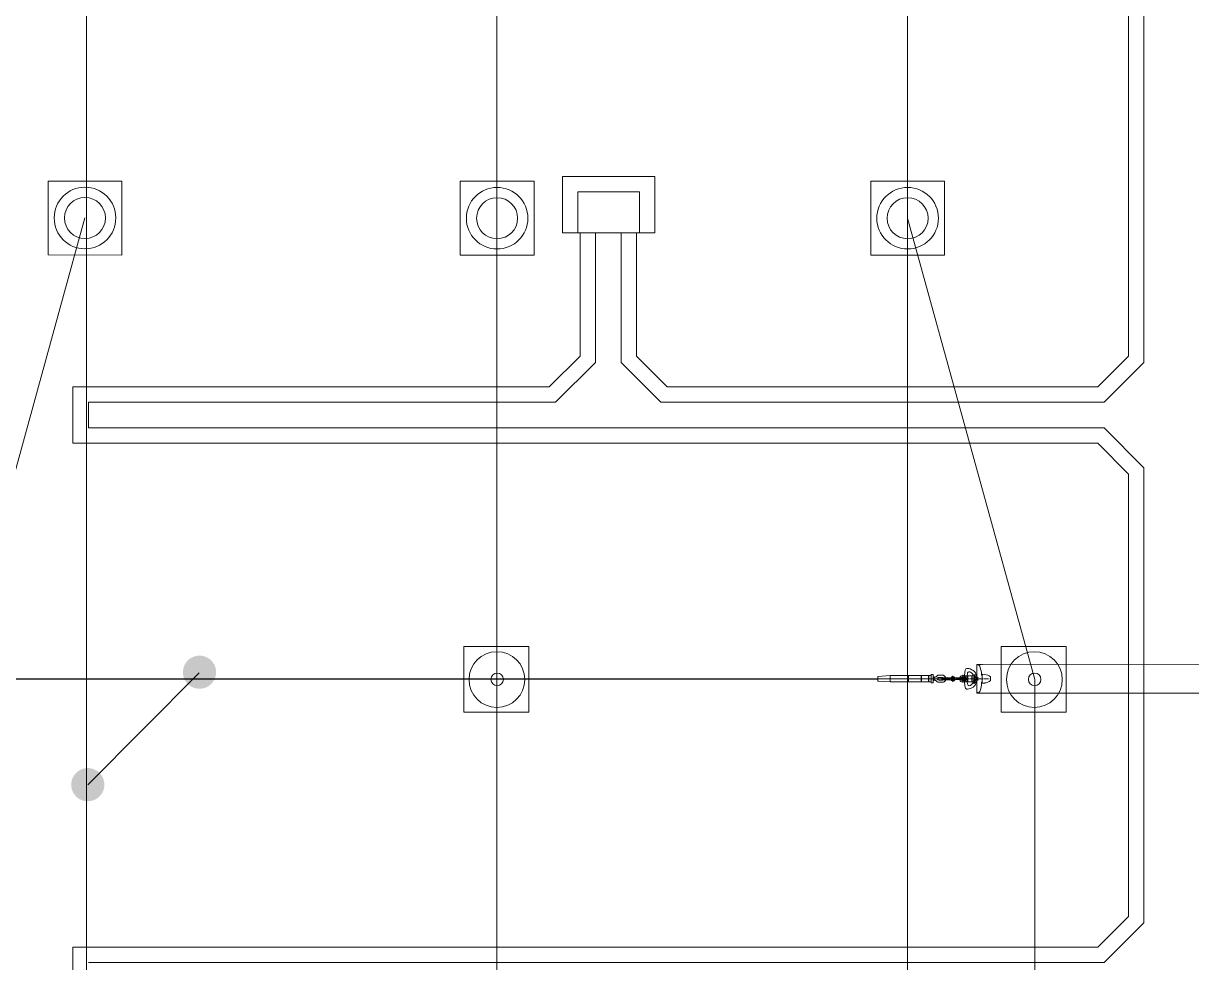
# Model space of a CAD drawing. Header units: millimetres. Extents: x 37084 to 180780, y -153145 to -16322.
# Drawn here: x 85574 to 96958, y -81011 to -71858 of the extents above; entities that cross this region are included whole.
import ezdxf

# ---------------------------------------------------------------- set-up
doc = ezdxf.new("R2010")
doc.units = ezdxf.units.MM
doc.header["$MEASUREMENT"] = 0
doc.layers.add('00', color=5, linetype='Continuous', lineweight=9)
doc.layers.add('1_Phu_kien', color=5, linetype='Continuous', lineweight=9)
doc.layers.add('1_Day dan', color=5, linetype='Continuous')
doc.layers.add('Muong cap GD nay', color=3, linetype='Continuous')

# ---------------------------------------------------------------- blocks, each defined once
blk = doc.blocks.new('S220 NC')
at = {"linetype": 'ByBlock', "lineweight": -2, "ltscale": 4500}
for points in [[(3584627, -475779), (3584687, -475776), (3584627, -475776), (3584627, -475779), (3584687, -475776), (3584687, -475779)], [(3584627, -475849), (3584687, -475846), (3584627, -475846), (3584627, -475849), (3584687, -475846), (3584687, -475849)], [(3584627, -475973), (3584687, -475971), (3584627, -475971), (3584627, -475973), (3584687, -475971), (3584687, -475973)]]:
    blk.add_hatch(color=0, dxfattribs=at).paths.add_polyline_path(points)
at = {"color": 0, "linetype": 'ByBlock', "lineweight": -2, "ltscale": 4500}
for p, q in [((3584516, -475306), (3584516, -472520)), ((3584797, -475306), (3584797, -472520)), ((3584677, -475174), (3584636, -475174)), ((3584676, -475174), (3584637, -475174)), ((3584516, -475306), (3584797, -475306))]:
    blk.add_line(p, q, dxfattribs=at)
for points in [[(3584516, -475296), (3584516, -475264)], [(3584519, -475289), (3584532, -475279), (3584547, -475270), (3584578, -475264), (3584595, -475262), (3584611, -475261)], [(3584619, -475261), (3584611, -475261)], [(3584612, -475250), (3584614, -475230)], [(3584618, -475256), (3584614, -475253), (3584613, -475250)], [(3584616, -475230), (3584618, -475215), (3584623, -475201), (3584629, -475186), (3584638, -475175), (3584642, -475173), (3584638, -475175)], [(3584695, -475256), (3584618, -475256)], [(3584623, -475256), (3584622, -475259), (3584619, -475260)], [(3584671, -475173), (3584643, -475173), (3584642, -475173), (3584643, -475173), (3584671, -475173)], [(3584657, -475185), (3584657, -475191)], [(3584657, -475197), (3584657, -475235)], [(3584657, -475241), (3584657, -475248)], [(3584657, -475253), (3584657, -475291)], [(3584671, -475173), (3584675, -475175), (3584684, -475186), (3584690, -475201), (3584695, -475215), (3584697, -475230)], [(3584695, -475260), (3584690, -475259), (3584690, -475256)], [(3584699, -475250), (3584699, -475253), (3584695, -475256)], [(3584701, -475261), (3584695, -475261)], [(3584698, -475230), (3584700, -475250)], [(3584701, -475261), (3584719, -475262), (3584734, -475264), (3584751, -475270), (3584780, -475279), (3584793, -475289)], [(3584796, -475258), (3584796, -475252)], [(3584796, -475296), (3584796, -475264)], [(3584526, -475306), (3584521, -475305), (3584518, -475301), (3584516, -475297), (3584517, -475292), (3584518, -475289)], [(3584526, -475306), (3584787, -475306)], [(3584555, -475399), (3584557, -475384), (3584561, -475370), (3584568, -475356), (3584576, -475343), (3584587, -475331), (3584599, -475321), (3584612, -475315), (3584627, -475308), (3584642, -475305), (3584657, -475304), (3584672, -475305), (3584687, -475308), (3584701, -475315), (3584714, -475321), (3584726, -475331), (3584737, -475343), (3584745, -475356), (3584752, -475370), (3584756, -475384), (3584758, -475399)], [(3584606, -475398), (3584599, -475396), (3584592, -475391), (3584590, -475384), (3584589, -475376), (3584591, -475369)], [(3584592, -475369), (3584599, -475358), (3584609, -475349), (3584619, -475341), (3584632, -475336), (3584644, -475332), (3584657, -475331), (3584669, -475332), (3584681, -475336), (3584695, -475341), (3584704, -475349), (3584714, -475358), (3584721, -475369), (3584723, -475376), (3584723, -475384), (3584720, -475391), (3584714, -475396), (3584707, -475398)], [(3584610, -475333), (3584610, -475334)], [(3584611, -475333), (3584614, -475330)], [(3584614, -475336), (3584611, -475334)], [(3584614, -475329), (3584619, -475329)], [(3584614, -475336), (3584619, -475336)], [(3584619, -475326), (3584621, -475319), (3584625, -475312), (3584632, -475308), (3584639, -475306)], [(3584619, -475325), (3584626, -475325)], [(3584619, -475326), (3584619, -475332)], [(3584619, -475329), (3584690, -475329)], [(3584625, -475346), (3584621, -475340), (3584619, -475332)], [(3584619, -475336), (3584690, -475336)], [(3584620, -475341), (3584626, -475341)], [(3584624, -475348), (3584628, -475356)], [(3584626, -475325), (3584626, -475341), (3584631, -475338), (3584631, -475329), (3584626, -475325)], [(3584628, -475353), (3584685, -475353)], [(3584628, -475356), (3584684, -475356)], [(3584628, -475356), (3584628, -475425)], [(3584631, -475329), (3584634, -475329)], [(3584631, -475338), (3584639, -475338)], [(3584635, -475321), (3584635, -475322)], [(3584636, -475321), (3584638, -475319)], [(3584638, -475325), (3584636, -475322)], [(3584638, -475319), (3584647, -475314), (3584657, -475312), (3584666, -475314), (3584676, -475319)], [(3584638, -475325), (3584656, -475329)], [(3584673, -475306), (3584639, -475306)], [(3584642, -475326), (3584641, -475324), (3584642, -475322)], [(3584644, -475306), (3584644, -475311), (3584642, -475315)], [(3584642, -475323), (3584647, -475319)], [(3584656, -475329), (3584642, -475326)], [(3584645, -475310), (3584643, -475314)], [(3584645, -475306), (3584645, -475310)], [(3584647, -475318), (3584646, -475319)], [(3584647, -475315), (3584647, -475292)], [(3584647, -475315), (3584647, -475318)], [(3584657, -475329), (3584656, -475329)], [(3584657, -475329), (3584656, -475329)], [(3584657, -475297), (3584657, -475333)], [(3584657, -475306), (3584657, -475329)], [(3584657, -475317), (3584657, -475306)], [(3584657, -475322), (3584657, -475320)], [(3584657, -475337), (3584657, -475324)], [(3584657, -475339), (3584657, -475324)], [(3584675, -475325), (3584657, -475329)], [(3584671, -475326), (3584657, -475329)], [(3584657, -475342), (3584657, -475340)], [(3584657, -475348), (3584657, -475343)], [(3584657, -475357), (3584657, -475344)], [(3584657, -475379), (3584657, -475354)], [(3584657, -475362), (3584657, -475359)], [(3584657, -475377), (3584657, -475365)], [(3584657, -475381), (3584657, -475380)], [(3584657, -475389), (3584657, -475384)], [(3584657, -475397), (3584657, -475385)], [(3584663, -475329), (3584663, -475336)], [(3584665, -475292), (3584665, -475315)], [(3584666, -475318), (3584666, -475315)], [(3584666, -475319), (3584671, -475323)], [(3584668, -475306), (3584668, -475310)], [(3584670, -475314), (3584668, -475310)], [(3584671, -475315), (3584669, -475311), (3584669, -475306)], [(3584671, -475322), (3584672, -475324), (3584671, -475326)], [(3584673, -475306), (3584681, -475308), (3584688, -475312), (3584692, -475319), (3584694, -475326)], [(3584677, -475322), (3584675, -475325)], [(3584676, -475319), (3584677, -475321)], [(3584677, -475321), (3584677, -475322)], [(3584684, -475425), (3584684, -475356)], [(3584685, -475356), (3584689, -475348)], [(3584688, -475329), (3584688, -475336)], [(3584694, -475332), (3584692, -475340), (3584688, -475346)], [(3584690, -475329), (3584690, -475336)], [(3584694, -475332), (3584694, -475326)], [(3584794, -475289), (3584795, -475292), (3584796, -475297), (3584795, -475301), (3584791, -475305), (3584787, -475306)], [(3584572, -475420), (3584565, -475418), (3584560, -475414), (3584556, -475407), (3584555, -475401)], [(3584645, -475431), (3584572, -475420)], [(3584645, -475404), (3584606, -475398)], [(3584619, -475444), (3584633, -475444)], [(3584657, -475413), (3584665, -475414), (3584672, -475418), (3584680, -475423), (3584684, -475430), (3584687, -475438), (3584688, -475446), (3584686, -475455), (3584682, -475462), (3584676, -475468), (3584669, -475473), (3584661, -475476), (3584652, -475476), (3584644, -475473), (3584637, -475468), (3584631, -475462), (3584627, -475455), (3584625, -475446), (3584626, -475438), (3584628, -475430), (3584633, -475423), (3584641, -475418), (3584648, -475414), (3584657, -475413)], [(3584628, -475425), (3584627, -475430)], [(3584628, -475394), (3584684, -475394)], [(3584628, -475404), (3584684, -475404)], [(3584635, -475444), (3584638, -475444)], [(3584638, -475418), (3584675, -475418)], [(3584638, -475444), (3584638, -475438), (3584642, -475433), (3584647, -475429), (3584653, -475425), (3584660, -475425), (3584666, -475429), (3584671, -475433), (3584675, -475438), (3584676, -475444), (3584675, -475451), (3584671, -475456), (3584666, -475460), (3584660, -475463), (3584653, -475463), (3584647, -475460), (3584642, -475456), (3584638, -475451), (3584638, -475444)], [(3584672, -475418), (3584641, -475418)], [(3584665, -475430), (3584672, -475444), (3584665, -475457), (3584648, -475457), (3584641, -475444), (3584648, -475430), (3584665, -475430)], [(3584641, -475444), (3584653, -475444)], [(3584642, -475429), (3584648, -475424), (3584657, -475423), (3584665, -475424), (3584671, -475429)], [(3584643, -475444), (3584645, -475438), (3584650, -475433), (3584657, -475431), (3584663, -475433), (3584668, -475438), (3584669, -475444), (3584668, -475451), (3584663, -475456), (3584657, -475457), (3584650, -475456), (3584645, -475451), (3584643, -475444)], [(3584653, -475444), (3584643, -475444)], [(3584644, -475444), (3584646, -475438), (3584650, -475433), (3584657, -475432), (3584663, -475433), (3584667, -475438), (3584668, -475444), (3584667, -475451), (3584663, -475455), (3584657, -475456), (3584650, -475455), (3584646, -475451), (3584644, -475444)], [(3584667, -475410), (3584645, -475410)], [(3584667, -475425), (3584645, -475425)], [(3584647, -475444), (3584647, -475440), (3584651, -475436), (3584656, -475434), (3584660, -475435), (3584664, -475438), (3584666, -475442), (3584666, -475447), (3584664, -475451), (3584660, -475453), (3584656, -475454), (3584651, -475452), (3584647, -475448), (3584647, -475444)], [(3584648, -475540), (3584648, -475461)], [(3584655, -475444), (3584657, -475444)], [(3584657, -475444), (3584655, -475444)], [(3584657, -475419), (3584657, -475394)], [(3584657, -475402), (3584657, -475400)], [(3584657, -475418), (3584657, -475405)], [(3584657, -475422), (3584657, -475420)], [(3584657, -475437), (3584657, -475424)], [(3584657, -475429), (3584657, -475424)], [(3584657, -475431), (3584657, -475441)], [(3584657, -475459), (3584657, -475434)], [(3584657, -475443), (3584657, -475440)], [(3584657, -475443), (3584657, -475445)], [(3584657, -475457), (3584657, -475445)], [(3584657, -475448), (3584657, -475457)], [(3584657, -475462), (3584657, -475460)], [(3584657, -475469), (3584657, -475464)], [(3584657, -475476), (3584657, -475465)], [(3584657, -475500), (3584657, -475475)], [(3584660, -475444), (3584672, -475444)], [(3584669, -475444), (3584660, -475444)], [(3584665, -475540), (3584665, -475461)], [(3584667, -475404), (3584707, -475398)], [(3584667, -475431), (3584741, -475420)], [(3584676, -475444), (3584678, -475444)], [(3584680, -475444), (3584694, -475444)], [(3584684, -475425), (3584684, -475425)], [(3584686, -475430), (3584685, -475425)], [(3584757, -475401), (3584757, -475407), (3584753, -475414), (3584747, -475418), (3584741, -475420)], [(3584623, -475642), (3584623, -475633), (3584627, -475625), (3584633, -475618), (3584639, -475613), (3584647, -475609), (3584657, -475609), (3584666, -475609), (3584673, -475613), (3584680, -475618), (3584686, -475625), (3584690, -475633), (3584690, -475642)], [(3584628, -475541), (3584651, -475541)], [(3584666, -475566), (3584670, -475557), (3584675, -475552), (3584677, -475546), (3584678, -475538), (3584676, -475532), (3584672, -475526), (3584666, -475522), (3584660, -475519), (3584653, -475519), (3584647, -475522), (3584640, -475526), (3584637, -475532), (3584635, -475538), (3584636, -475546), (3584638, -475552), (3584643, -475557)], [(3584666, -475525), (3584675, -475541), (3584666, -475556), (3584648, -475556), (3584639, -475541), (3584648, -475525), (3584666, -475525)], [(3584643, -475557), (3584647, -475566)], [(3584653, -475541), (3584644, -475541)], [(3584657, -475530), (3584661, -475531), (3584666, -475534), (3584667, -475539), (3584666, -475544), (3584664, -475548), (3584659, -475551), (3584654, -475551), (3584649, -475548), (3584647, -475544), (3584646, -475539), (3584647, -475534), (3584651, -475531), (3584657, -475530)], [(3584647, -475541), (3584647, -475536), (3584651, -475533), (3584656, -475531), (3584660, -475532), (3584664, -475534), (3584666, -475538), (3584666, -475543), (3584664, -475547), (3584660, -475549), (3584656, -475550), (3584651, -475548), (3584647, -475545), (3584647, -475541)], [(3584647, -475566), (3584647, -475639)], [(3584664, -475540), (3584661, -475544), (3584658, -475547), (3584655, -475547), (3584651, -475544), (3584649, -475540)], [(3584655, -475541), (3584658, -475541)], [(3584658, -475541), (3584656, -475541)], [(3584656, -475601), (3584656, -476278)], [(3584657, -475509), (3584657, -475504)], [(3584657, -475513), (3584657, -475533)], [(3584657, -475540), (3584657, -475514)], [(3584657, -475527), (3584657, -475537)], [(3584657, -475536), (3584657, -475539)], [(3584657, -475538), (3584657, -475542)], [(3584657, -475544), (3584657, -475553)], [(3584657, -475544), (3584657, -475563)], [(3584657, -475549), (3584657, -475544)], [(3584657, -475569), (3584657, -475555)], [(3584657, -475566), (3584657, -475570)], [(3584657, -475573), (3584657, -475593)], [(3584657, -475597), (3584657, -475600)], [(3584657, -475604), (3584657, -475623)], [(3584670, -475541), (3584661, -475541)], [(3584662, -475541), (3584685, -475541)], [(3584666, -475566), (3584666, -475639)], [(3584623, -475677), (3584623, -475642)], [(3584639, -475706), (3584633, -475701), (3584627, -475694), (3584623, -475686), (3584623, -475677)], [(3584638, -475708), (3584642, -475712)], [(3584638, -475724), (3584638, -475732)], [(3584638, -475724), (3584638, -475724), (3584676, -475724), (3584676, -475724)], [(3584642, -475722), (3584642, -475712)], [(3584642, -475722), (3584642, -475723)], [(3584644, -475642), (3584645, -475637), (3584648, -475632), (3584654, -475630), (3584659, -475630), (3584665, -475632), (3584668, -475637), (3584669, -475642)], [(3584644, -475677), (3584644, -475642)], [(3584669, -475677), (3584668, -475682), (3584665, -475687), (3584659, -475689), (3584654, -475689), (3584648, -475687), (3584645, -475682), (3584644, -475677)], [(3584666, -475639), (3584665, -475644), (3584661, -475647), (3584657, -475648), (3584652, -475647), (3584648, -475644), (3584647, -475639), (3584648, -475635), (3584652, -475632), (3584657, -475631), (3584661, -475632), (3584665, -475635), (3584666, -475639)], [(3584657, -475627), (3584657, -475631)], [(3584657, -475634), (3584657, -475654)], [(3584669, -475677), (3584669, -475642)], [(3584671, -475712), (3584675, -475708)], [(3584671, -475712), (3584671, -475722)], [(3584672, -475723), (3584671, -475722)], [(3584690, -475677), (3584690, -475686), (3584686, -475694), (3584680, -475701), (3584673, -475706)], [(3584676, -475732), (3584676, -475724)], [(3584691, -475642), (3584691, -475677)], [(3584616, -475734), (3584616, -475750)], [(3584617, -475734), (3584619, -475732)], [(3584619, -475751), (3584617, -475750)], [(3584694, -475732), (3584619, -475732)], [(3584619, -475751), (3584694, -475751)], [(3584627, -475751), (3584627, -476150), (3584633, -476269)], [(3584627, -475776), (3584627, -475779), (3584687, -475776), (3584627, -475776)], [(3584627, -475779), (3584687, -475776), (3584687, -475779), (3584627, -475779)], [(3584638, -475732), (3584638, -475732)], [(3584638, -475732), (3584676, -475732)], [(3584676, -475732), (3584676, -475732)], [(3584680, -476269), (3584687, -476150), (3584687, -475751)], [(3584694, -475732), (3584697, -475734)], [(3584697, -475750), (3584694, -475751)], [(3584697, -475734), (3584697, -475750)], [(3584627, -475846), (3584627, -475849), (3584687, -475846), (3584627, -475846)], [(3584627, -475849), (3584687, -475846), (3584687, -475849), (3584627, -475849)], [(3584627, -475971), (3584627, -475973), (3584687, -475971), (3584627, -475971)], [(3584627, -475973), (3584687, -475971), (3584687, -475973), (3584627, -475973)], [(3584627, -476150), (3584687, -476150)], [(3584636, -476271), (3584633, -476269)], [(3584636, -476271), (3584639, -476271), (3584675, -476271), (3584678, -476271)], [(3584680, -476269), (3584678, -476271)]]:
    blk.add_lwpolyline(points, dxfattribs=at)
blk = doc.blocks.new('LL220')
at = {"layer": '1_Phu_kien', "linetype": 'ByBlock', "lineweight": -2}
h = blk.add_hatch(color=0, dxfattribs=at)
edge = h.paths.add_edge_path()
edge.add_arc((493114, 13936), 162, 84.4344, 444.4344, ccw=False)
h = blk.add_hatch(color=0, dxfattribs=at)
edge = h.paths.add_edge_path()
edge.add_arc((492025, 12840), 162, 84.4344, 444.4344, ccw=False)
at = {"color": 0, "linetype": 'ByBlock', "lineweight": -2}
for p, q in [((491639, 18722), (491638, 18721)), ((491638, 18002), (491638, 18721)), ((491639, 18722), (492357, 18721)), ((492357, 18721), (492358, 18721)), ((492358, 18002), (492358, 18721)), ((495654, 18001), (495654, 18720)), ((495655, 18720), (495654, 18720)), ((496374, 18720), (495655, 18720)), ((496374, 18001), (496374, 18720)), ((496374, 18720), (496374, 18720)), ((496650, 18767), (497550, 18767)), ((496650, 18217), (496650, 18767)), ((497550, 18767), (497550, 18217)), ((499654, 18001), (499654, 18720)), ((499655, 18720), (499654, 18720)), ((500374, 18720), (499655, 18720)), ((500374, 18001), (500374, 18720)), ((500374, 18720), (500374, 18720)), ((496800, 18617), (497400, 18617)), ((496800, 18217), (496800, 18617)), ((497400, 18617), (497400, 18217)), ((497550, 18217), (496650, 18217)), ((497400, 18217), (496800, 18217)), ((496825, 18217), (497375, 18217)), ((491638, 18002), (492357, 18001)), ((491638, 18002), (491638, 18002)), ((492357, 18001), (492358, 18002)), ((495655, 18000), (495654, 18001)), ((496374, 18000), (495655, 18000)), ((496374, 18001), (496374, 18000)), ((499655, 18000), (499654, 18001)), ((500374, 18000), (499655, 18000)), ((500374, 18001), (500374, 18000)), ((495688, 14187), (495688, 14187)), ((495688, 14187), (495688, 13546)), ((496322, 14187), (495688, 14187)), ((496322, 14187), (496323, 14187)), ((496323, 14187), (496323, 13546)), ((500926, 14187), (500925, 14187)), ((500925, 14187), (500925, 13546)), ((501560, 14187), (500926, 14187)), ((501560, 14187), (501560, 14187)), ((501560, 14187), (501560, 13546)), ((501247, 13549), (501247, 13548)), ((501478, 13549), (501478, 13548)), ((495688, 13546), (495688, 13545)), ((496322, 13545), (495688, 13545)), ((496323, 13546), (496322, 13545)), ((501560, 13545), (500926, 13545)), ((501560, 13546), (501560, 13545))]:
    blk.add_line(p, q, dxfattribs=at)
for centre, radius in [((491998, 18362), 300), ((491998, 18362), 200), ((496014, 18360), 300), ((496014, 18360), 200), ((500014, 18360), 300), ((500014, 18360), 200), ((496012, 13864), 272), ((501249, 13864), 272), ((496014, 13866), 61.1), ((501252, 13866), 61.1)]:
    blk.add_circle(centre, radius, dxfattribs=at)
at = {"layer": '1_Day dan', "color": 0, "linetype": 'ByBlock', "lineweight": 20, "ltscale": 4500}
for p, q in [((492013, -373), (492011, 35589)), ((496013, -373), (496011, 35589)), ((500013, -373), (500011, 35589)), ((491998, 18362), (490753, 13866))]:
    blk.add_line(p, q, dxfattribs=at)
at = {"layer": '1_Day dan', "color": 0, "linetype": 'ByBlock', "lineweight": 20}
for p, q in [((500014, 18360), (501252, 13866)), ((501252, 13866), (501252, 5866))]:
    blk.add_line(p, q, dxfattribs=at)
at = {"layer": '1_Day dan', "color": 0, "linetype": 'ByBlock', "lineweight": -2, "ltscale": 4500}
blk.add_line((492025, 12839), (493110, 13929), dxfattribs=at)

msp = doc.modelspace()

# ---------------------------------------------------------------- linework, layer by layer
at = {"layer": '1_Day dan'}
msp.add_line((52475.3, -78244.6, 0), (93893.8, -78245.2, 0), dxfattribs=at)
at = {"layer": 'Muong cap GD nay', "lineweight": 15}
for p, q in [((96342.9, -62823.8, 0), (96342.9, -75099.5, 0)), ((96492.9, -62761.7, 0), (96492.9, -75161.7, 0)), ((90998, -73899.5, 0), (90998, -75099.5, 0)), ((91148, -73899.5, 0), (91148, -75161.7, 0)), ((91398, -75161.7, 0), (91398, -73899.5, 0)), ((91548, -75099.5, 0), (91548, -73899.5, 0)), ((90998, -75099.5, 0), (90698, -75399.5, 0)), ((91848, -75399.5, 0), (91548, -75099.5, 0)), ((96042.9, -75399.5, 0), (96342.9, -75099.5, 0)), ((91148, -75161.7, 0), (90760.1, -75549.5, 0)), ((91785.8, -75549.5, 0), (91398, -75161.7, 0)), ((96105, -75549.5, 0), (96492.9, -75161.7, 0)), ((90698, -75399.5, 0), (86057.1, -75399.5, 0)), ((86057.1, -75399.5, 0), (86057.1, -75949.5, 0)), ((96042.9, -75399.5, 0), (91848, -75399.5, 0)), ((90760.1, -75549.5, 0), (86207.1, -75549.5, 0)), ((86207.1, -75549.5, 0), (86207.1, -75799.5, 0)), ((96105, -75549.5, 0), (91785.8, -75549.5, 0)), ((86207.1, -75799.5, 0), (96105, -75799.5, 0)), ((96492.9, -76187.4, 0), (96105, -75799.5, 0)), ((86057.1, -75949.5, 0), (96042.9, -75949.5, 0)), ((96342.9, -76249.5, 0), (96042.9, -75949.5, 0)), ((96342.9, -76249.5, 0), (96342.9, -80560.6, 0)), ((96492.9, -76187.4, 0), (96492.9, -80622.7, 0)), ((96342.9, -80560.6, 0), (96042.9, -80860.6, 0)), ((96492.9, -80622.7, 0), (96105, -81010.6, 0)), ((96042.9, -80860.6, 0), (86057.1, -80860.6, 0)), ((86057.1, -80860.6, 0), (86057.1, -81410.6, 0)), ((96105, -81010.6, 0), (86207.1, -81010.6, 0))]:
    msp.add_line(p, q, dxfattribs=at)

# ---------------------------------------------------------------- block references
at = {"layer": '00', "lineweight": 20, "ltscale": 4500}
msp.add_blockref('LL220', (-405823.6, -92116.5, 0), dxfattribs=at)
at = {"layer": '1_Phu_kien', "lineweight": 20, "xscale": -1, "rotation": 270.0096664252688}
msp.add_blockref('S220 NC', (570776.2, -3662820.6, 0), dxfattribs=at)

doc.saveas('drawing.dxf')
